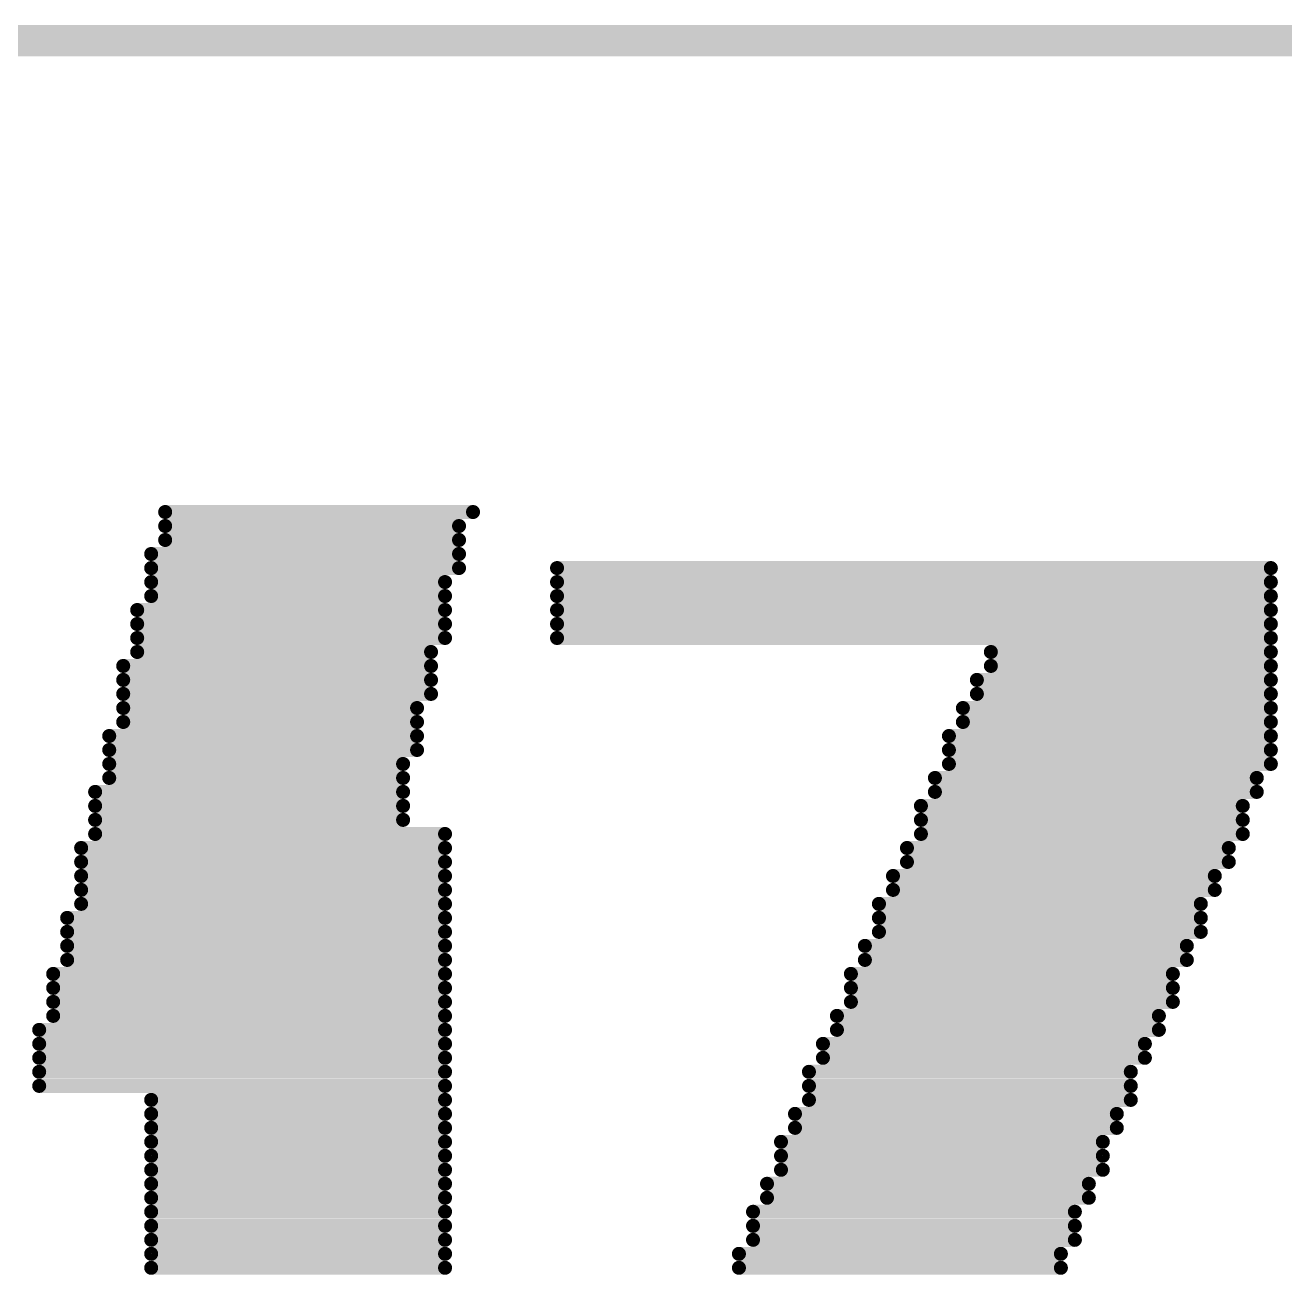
# Model space of a CAD drawing. Extents: x -2963 to -2452, y -1056 to -650.
# Drawn here: x -2690.37 to -2678.3, y -1008.46 to -996.48 of the extents above; entities that cross this region are included whole.
import ezdxf

# ---------------------------------------------------------------- set-up
doc = ezdxf.new("R2010")
doc.units = 0
doc.header["$MEASUREMENT"] = 0
doc.layers.add('DRILLDRAWING', color=1, linetype='CONTINUOUS')

msp = doc.modelspace()

# ---------------------------------------------------------------- linework, layer by layer
at = {"layer": 'DRILLDRAWING'}
for points, const_width in [([(-2707.509, -996.633), (-2482.509, -996.633)], 0.3), ([(-2689.03, -1001.148), (-2686.08, -1001.148)], 0.134), ([(-2689.03, -1001.282), (-2686.214, -1001.282)], 0.134), ([(-2689.03, -1001.416), (-2686.214, -1001.416)], 0.134), ([(-2689.165, -1001.55), (-2686.214, -1001.55)], 0.134), ([(-2689.165, -1001.685), (-2686.214, -1001.685)], 0.134), ([(-2685.275, -1001.685), (-2678.436, -1001.685)], 0.134), ([(-2689.165, -1001.819), (-2686.348, -1001.819)], 0.134), ([(-2685.275, -1001.819), (-2678.436, -1001.819)], 0.134), ([(-2689.165, -1001.953), (-2686.348, -1001.953)], 0.134), ([(-2685.275, -1001.953), (-2678.436, -1001.953)], 0.134), ([(-2689.299, -1002.087), (-2686.348, -1002.087)], 0.134), ([(-2685.275, -1002.087), (-2678.436, -1002.087)], 0.134), ([(-2689.299, -1002.221), (-2686.348, -1002.221)], 0.134), ([(-2685.275, -1002.221), (-2678.436, -1002.221)], 0.134), ([(-2689.299, -1002.355), (-2686.348, -1002.355)], 0.134), ([(-2685.275, -1002.355), (-2678.436, -1002.355)], 0.134), ([(-2689.299, -1002.489), (-2686.482, -1002.489)], 0.134), ([(-2681.118, -1002.489), (-2678.436, -1002.489)], 0.134), ([(-2689.433, -1002.623), (-2686.482, -1002.623)], 0.134), ([(-2681.118, -1002.623), (-2678.436, -1002.623)], 0.134), ([(-2689.433, -1002.757), (-2686.482, -1002.757)], 0.134), ([(-2681.252, -1002.757), (-2678.436, -1002.757)], 0.134), ([(-2689.433, -1002.891), (-2686.482, -1002.891)], 0.134), ([(-2681.252, -1002.891), (-2678.436, -1002.891)], 0.134), ([(-2689.433, -1003.026), (-2686.617, -1003.026)], 0.134), ([(-2681.386, -1003.026), (-2678.436, -1003.026)], 0.134), ([(-2689.433, -1003.16), (-2686.617, -1003.16)], 0.134), ([(-2681.386, -1003.16), (-2678.436, -1003.16)], 0.134), ([(-2689.567, -1003.294), (-2686.617, -1003.294)], 0.134), ([(-2681.52, -1003.294), (-2678.436, -1003.294)], 0.134), ([(-2689.567, -1003.428), (-2686.617, -1003.428)], 0.134), ([(-2681.52, -1003.428), (-2678.436, -1003.428)], 0.134), ([(-2689.567, -1003.562), (-2686.751, -1003.562)], 0.134), ([(-2681.52, -1003.562), (-2678.436, -1003.562)], 0.134), ([(-2689.567, -1003.696), (-2686.751, -1003.696)], 0.134), ([(-2681.655, -1003.696), (-2678.57, -1003.696)], 0.134), ([(-2689.701, -1003.83), (-2686.751, -1003.83)], 0.134), ([(-2681.655, -1003.83), (-2678.57, -1003.83)], 0.134), ([(-2689.701, -1003.964), (-2686.751, -1003.964)], 0.134), ([(-2681.789, -1003.964), (-2678.704, -1003.964)], 0.134), ([(-2689.701, -1004.098), (-2686.751, -1004.098)], 0.134), ([(-2681.789, -1004.098), (-2678.704, -1004.098)], 0.134), ([(-2689.701, -1004.233), (-2686.348, -1004.233)], 0.134), ([(-2681.789, -1004.233), (-2678.704, -1004.233)], 0.134), ([(-2689.835, -1004.367), (-2686.348, -1004.367)], 0.134), ([(-2681.923, -1004.367), (-2678.838, -1004.367)], 0.134), ([(-2689.835, -1004.501), (-2686.348, -1004.501)], 0.134), ([(-2681.923, -1004.501), (-2678.838, -1004.501)], 0.134), ([(-2689.835, -1004.635), (-2686.348, -1004.635)], 0.134), ([(-2682.057, -1004.635), (-2678.972, -1004.635)], 0.134), ([(-2689.835, -1004.769), (-2686.348, -1004.769)], 0.134), ([(-2682.057, -1004.769), (-2678.972, -1004.769)], 0.134), ([(-2689.835, -1004.903), (-2686.348, -1004.903)], 0.134), ([(-2682.191, -1004.903), (-2679.106, -1004.903)], 0.134), ([(-2689.969, -1005.037), (-2686.348, -1005.037)], 0.134), ([(-2682.191, -1005.037), (-2679.106, -1005.037)], 0.134), ([(-2689.969, -1005.171), (-2686.348, -1005.171)], 0.134), ([(-2682.191, -1005.171), (-2679.106, -1005.171)], 0.134), ([(-2689.969, -1005.305), (-2686.348, -1005.305)], 0.134), ([(-2682.325, -1005.305), (-2679.241, -1005.305)], 0.134), ([(-2689.969, -1005.44), (-2686.348, -1005.44)], 0.134), ([(-2682.325, -1005.44), (-2679.241, -1005.44)], 0.134), ([(-2690.103, -1005.574), (-2686.348, -1005.574)], 0.134), ([(-2682.459, -1005.574), (-2679.375, -1005.574)], 0.134), ([(-2690.103, -1005.708), (-2686.348, -1005.708)], 0.134), ([(-2682.459, -1005.708), (-2679.375, -1005.708)], 0.134), ([(-2690.103, -1005.842), (-2686.348, -1005.842)], 0.134), ([(-2682.459, -1005.842), (-2679.375, -1005.842)], 0.134), ([(-2690.103, -1005.976), (-2686.348, -1005.976)], 0.134), ([(-2682.593, -1005.976), (-2679.509, -1005.976)], 0.134), ([(-2690.237, -1006.11), (-2686.348, -1006.11)], 0.134), ([(-2682.593, -1006.11), (-2679.509, -1006.11)], 0.134), ([(-2690.237, -1006.244), (-2686.348, -1006.244)], 0.134), ([(-2682.727, -1006.244), (-2679.643, -1006.244)], 0.134), ([(-2690.237, -1006.378), (-2686.348, -1006.378)], 0.134), ([(-2682.727, -1006.378), (-2679.643, -1006.378)], 0.134), ([(-2690.237, -1006.512), (-2686.348, -1006.512)], 0.134), ([(-2682.862, -1006.512), (-2679.777, -1006.512)], 0.134), ([(-2690.237, -1006.647), (-2686.348, -1006.647)], 0.134), ([(-2682.862, -1006.647), (-2679.777, -1006.647)], 0.134), ([(-2689.165, -1006.781), (-2686.348, -1006.781)], 0.134), ([(-2682.862, -1006.781), (-2679.777, -1006.781)], 0.134), ([(-2689.165, -1006.915), (-2686.348, -1006.915)], 0.134), ([(-2682.996, -1006.915), (-2679.911, -1006.915)], 0.134), ([(-2689.165, -1007.049), (-2686.348, -1007.049)], 0.134), ([(-2682.996, -1007.049), (-2679.911, -1007.049)], 0.134), ([(-2689.165, -1007.183), (-2686.348, -1007.183)], 0.134), ([(-2683.13, -1007.183), (-2680.045, -1007.183)], 0.134), ([(-2689.165, -1007.317), (-2686.348, -1007.317)], 0.134), ([(-2683.13, -1007.317), (-2680.045, -1007.317)], 0.134), ([(-2689.165, -1007.451), (-2686.348, -1007.451)], 0.134), ([(-2683.13, -1007.451), (-2680.045, -1007.451)], 0.134), ([(-2689.165, -1007.585), (-2686.348, -1007.585)], 0.134), ([(-2683.264, -1007.585), (-2680.179, -1007.585)], 0.134), ([(-2689.165, -1007.719), (-2686.348, -1007.719)], 0.134), ([(-2683.264, -1007.719), (-2680.179, -1007.719)], 0.134), ([(-2689.165, -1007.853), (-2686.348, -1007.853)], 0.134), ([(-2683.398, -1007.853), (-2680.313, -1007.853)], 0.134), ([(-2689.165, -1007.988), (-2686.348, -1007.988)], 0.134), ([(-2683.398, -1007.988), (-2680.313, -1007.988)], 0.134), ([(-2689.165, -1008.122), (-2686.348, -1008.122)], 0.134), ([(-2683.398, -1008.122), (-2680.313, -1008.122)], 0.134), ([(-2689.165, -1008.256), (-2686.348, -1008.256)], 0.134), ([(-2683.532, -1008.256), (-2680.448, -1008.256)], 0.134), ([(-2689.165, -1008.39), (-2686.348, -1008.39)], 0.134), ([(-2683.532, -1008.39), (-2680.448, -1008.39)], 0.134)]:
    msp.add_lwpolyline(points, dxfattribs=dict(at, const_width=const_width))
at = {"layer": 'DRILLDRAWING', "const_width": 0.0671}
for points in [[(-2689.064, -1001.148, 1), (-2688.997, -1001.148, 1)], [(-2686.114, -1001.148, 1), (-2686.047, -1001.148, 1)], [(-2689.064, -1001.282, 1), (-2688.997, -1001.282, 1)], [(-2686.248, -1001.282, 1), (-2686.181, -1001.282, 1)], [(-2689.064, -1001.416, 1), (-2688.997, -1001.416, 1)], [(-2686.248, -1001.416, 1), (-2686.181, -1001.416, 1)], [(-2689.198, -1001.55, 1), (-2689.131, -1001.55, 1)], [(-2686.248, -1001.55, 1), (-2686.181, -1001.55, 1)], [(-2689.198, -1001.685, 1), (-2689.131, -1001.685, 1)], [(-2686.248, -1001.685, 1), (-2686.181, -1001.685, 1)], [(-2685.309, -1001.685, 1), (-2685.242, -1001.685, 1)], [(-2678.469, -1001.685, 1), (-2678.402, -1001.685, 1)], [(-2689.198, -1001.819, 1), (-2689.131, -1001.819, 1)], [(-2686.382, -1001.819, 1), (-2686.315, -1001.819, 1)], [(-2685.309, -1001.819, 1), (-2685.242, -1001.819, 1)], [(-2678.469, -1001.819, 1), (-2678.402, -1001.819, 1)], [(-2689.198, -1001.953, 1), (-2689.131, -1001.953, 1)], [(-2686.382, -1001.953, 1), (-2686.315, -1001.953, 1)], [(-2685.309, -1001.953, 1), (-2685.242, -1001.953, 1)], [(-2678.469, -1001.953, 1), (-2678.402, -1001.953, 1)], [(-2689.332, -1002.087, 1), (-2689.265, -1002.087, 1)], [(-2686.382, -1002.087, 1), (-2686.315, -1002.087, 1)], [(-2685.309, -1002.087, 1), (-2685.242, -1002.087, 1)], [(-2678.469, -1002.087, 1), (-2678.402, -1002.087, 1)], [(-2689.332, -1002.221, 1), (-2689.265, -1002.221, 1)], [(-2686.382, -1002.221, 1), (-2686.315, -1002.221, 1)], [(-2685.309, -1002.221, 1), (-2685.242, -1002.221, 1)], [(-2678.469, -1002.221, 1), (-2678.402, -1002.221, 1)], [(-2689.332, -1002.355, 1), (-2689.265, -1002.355, 1)], [(-2686.382, -1002.355, 1), (-2686.315, -1002.355, 1)], [(-2685.309, -1002.355, 1), (-2685.242, -1002.355, 1)], [(-2678.469, -1002.355, 1), (-2678.402, -1002.355, 1)], [(-2689.332, -1002.489, 1), (-2689.265, -1002.489, 1)], [(-2686.516, -1002.489, 1), (-2686.449, -1002.489, 1)], [(-2681.152, -1002.489, 1), (-2681.085, -1002.489, 1)], [(-2678.469, -1002.489, 1), (-2678.402, -1002.489, 1)], [(-2689.466, -1002.623, 1), (-2689.399, -1002.623, 1)], [(-2686.516, -1002.623, 1), (-2686.449, -1002.623, 1)], [(-2681.152, -1002.623, 1), (-2681.085, -1002.623, 1)], [(-2678.469, -1002.623, 1), (-2678.402, -1002.623, 1)], [(-2689.466, -1002.757, 1), (-2689.399, -1002.757, 1)], [(-2686.516, -1002.757, 1), (-2686.449, -1002.757, 1)], [(-2681.286, -1002.757, 1), (-2681.219, -1002.757, 1)], [(-2678.469, -1002.757, 1), (-2678.402, -1002.757, 1)], [(-2689.466, -1002.891, 1), (-2689.399, -1002.891, 1)], [(-2686.516, -1002.891, 1), (-2686.449, -1002.891, 1)], [(-2681.286, -1002.891, 1), (-2681.219, -1002.891, 1)], [(-2678.469, -1002.891, 1), (-2678.402, -1002.891, 1)], [(-2689.466, -1003.026, 1), (-2689.399, -1003.026, 1)], [(-2686.65, -1003.026, 1), (-2686.583, -1003.026, 1)], [(-2681.42, -1003.026, 1), (-2681.353, -1003.026, 1)], [(-2678.469, -1003.026, 1), (-2678.402, -1003.026, 1)], [(-2689.466, -1003.16, 1), (-2689.399, -1003.16, 1)], [(-2686.65, -1003.16, 1), (-2686.583, -1003.16, 1)], [(-2681.42, -1003.16, 1), (-2681.353, -1003.16, 1)], [(-2678.469, -1003.16, 1), (-2678.402, -1003.16, 1)], [(-2689.6, -1003.294, 1), (-2689.533, -1003.294, 1)], [(-2686.65, -1003.294, 1), (-2686.583, -1003.294, 1)], [(-2681.554, -1003.294, 1), (-2681.487, -1003.294, 1)], [(-2678.469, -1003.294, 1), (-2678.402, -1003.294, 1)], [(-2689.6, -1003.428, 1), (-2689.533, -1003.428, 1)], [(-2686.65, -1003.428, 1), (-2686.583, -1003.428, 1)], [(-2681.554, -1003.428, 1), (-2681.487, -1003.428, 1)], [(-2678.469, -1003.428, 1), (-2678.402, -1003.428, 1)], [(-2689.6, -1003.562, 1), (-2689.533, -1003.562, 1)], [(-2686.784, -1003.562, 1), (-2686.717, -1003.562, 1)], [(-2681.554, -1003.562, 1), (-2681.487, -1003.562, 1)], [(-2678.469, -1003.562, 1), (-2678.402, -1003.562, 1)], [(-2689.6, -1003.696, 1), (-2689.533, -1003.696, 1)], [(-2686.784, -1003.696, 1), (-2686.717, -1003.696, 1)], [(-2681.688, -1003.696, 1), (-2681.621, -1003.696, 1)], [(-2678.604, -1003.696, 1), (-2678.537, -1003.696, 1)], [(-2689.735, -1003.83, 1), (-2689.668, -1003.83, 1)], [(-2686.784, -1003.83, 1), (-2686.717, -1003.83, 1)], [(-2681.688, -1003.83, 1), (-2681.621, -1003.83, 1)], [(-2678.604, -1003.83, 1), (-2678.537, -1003.83, 1)], [(-2689.735, -1003.964, 1), (-2689.668, -1003.964, 1)], [(-2686.784, -1003.964, 1), (-2686.717, -1003.964, 1)], [(-2681.822, -1003.964, 1), (-2681.755, -1003.964, 1)], [(-2678.738, -1003.964, 1), (-2678.671, -1003.964, 1)], [(-2689.735, -1004.098, 1), (-2689.668, -1004.098, 1)], [(-2686.784, -1004.098, 1), (-2686.717, -1004.098, 1)], [(-2681.822, -1004.098, 1), (-2681.755, -1004.098, 1)], [(-2678.738, -1004.098, 1), (-2678.671, -1004.098, 1)], [(-2689.735, -1004.233, 1), (-2689.668, -1004.233, 1)], [(-2686.382, -1004.233, 1), (-2686.315, -1004.233, 1)], [(-2681.822, -1004.233, 1), (-2681.755, -1004.233, 1)], [(-2678.738, -1004.233, 1), (-2678.671, -1004.233, 1)], [(-2689.869, -1004.367, 1), (-2689.802, -1004.367, 1)], [(-2686.382, -1004.367, 1), (-2686.315, -1004.367, 1)], [(-2681.956, -1004.367, 1), (-2681.889, -1004.367, 1)], [(-2678.872, -1004.367, 1), (-2678.805, -1004.367, 1)], [(-2689.869, -1004.501, 1), (-2689.802, -1004.501, 1)], [(-2686.382, -1004.501, 1), (-2686.315, -1004.501, 1)], [(-2681.956, -1004.501, 1), (-2681.889, -1004.501, 1)], [(-2678.872, -1004.501, 1), (-2678.805, -1004.501, 1)], [(-2689.869, -1004.635, 1), (-2689.802, -1004.635, 1)], [(-2686.382, -1004.635, 1), (-2686.315, -1004.635, 1)], [(-2682.09, -1004.635, 1), (-2682.023, -1004.635, 1)], [(-2679.006, -1004.635, 1), (-2678.939, -1004.635, 1)], [(-2689.869, -1004.769, 1), (-2689.802, -1004.769, 1)], [(-2686.382, -1004.769, 1), (-2686.315, -1004.769, 1)], [(-2682.09, -1004.769, 1), (-2682.023, -1004.769, 1)], [(-2679.006, -1004.769, 1), (-2678.939, -1004.769, 1)], [(-2689.869, -1004.903, 1), (-2689.802, -1004.903, 1)], [(-2686.382, -1004.903, 1), (-2686.315, -1004.903, 1)], [(-2682.225, -1004.903, 1), (-2682.157, -1004.903, 1)], [(-2679.14, -1004.903, 1), (-2679.073, -1004.903, 1)], [(-2690.003, -1005.037, 1), (-2689.936, -1005.037, 1)], [(-2686.382, -1005.037, 1), (-2686.315, -1005.037, 1)], [(-2682.225, -1005.037, 1), (-2682.157, -1005.037, 1)], [(-2679.14, -1005.037, 1), (-2679.073, -1005.037, 1)], [(-2690.003, -1005.171, 1), (-2689.936, -1005.171, 1)], [(-2686.382, -1005.171, 1), (-2686.315, -1005.171, 1)], [(-2682.225, -1005.171, 1), (-2682.157, -1005.171, 1)], [(-2679.14, -1005.171, 1), (-2679.073, -1005.171, 1)], [(-2690.003, -1005.305, 1), (-2689.936, -1005.305, 1)], [(-2686.382, -1005.305, 1), (-2686.315, -1005.305, 1)], [(-2682.359, -1005.305, 1), (-2682.292, -1005.305, 1)], [(-2679.274, -1005.305, 1), (-2679.207, -1005.305, 1)], [(-2690.003, -1005.44, 1), (-2689.936, -1005.44, 1)], [(-2686.382, -1005.44, 1), (-2686.315, -1005.44, 1)], [(-2682.359, -1005.44, 1), (-2682.292, -1005.44, 1)], [(-2679.274, -1005.44, 1), (-2679.207, -1005.44, 1)], [(-2690.137, -1005.574, 1), (-2690.07, -1005.574, 1)], [(-2686.382, -1005.574, 1), (-2686.315, -1005.574, 1)], [(-2682.493, -1005.574, 1), (-2682.426, -1005.574, 1)], [(-2679.408, -1005.574, 1), (-2679.341, -1005.574, 1)], [(-2690.137, -1005.708, 1), (-2690.07, -1005.708, 1)], [(-2686.382, -1005.708, 1), (-2686.315, -1005.708, 1)], [(-2682.493, -1005.708, 1), (-2682.426, -1005.708, 1)], [(-2679.408, -1005.708, 1), (-2679.341, -1005.708, 1)], [(-2690.137, -1005.842, 1), (-2690.07, -1005.842, 1)], [(-2686.382, -1005.842, 1), (-2686.315, -1005.842, 1)], [(-2682.493, -1005.842, 1), (-2682.426, -1005.842, 1)], [(-2679.408, -1005.842, 1), (-2679.341, -1005.842, 1)], [(-2690.137, -1005.976, 1), (-2690.07, -1005.976, 1)], [(-2686.382, -1005.976, 1), (-2686.315, -1005.976, 1)], [(-2682.627, -1005.976, 1), (-2682.56, -1005.976, 1)], [(-2679.542, -1005.976, 1), (-2679.475, -1005.976, 1)], [(-2690.271, -1006.11, 1), (-2690.204, -1006.11, 1)], [(-2686.382, -1006.11, 1), (-2686.315, -1006.11, 1)], [(-2682.627, -1006.11, 1), (-2682.56, -1006.11, 1)], [(-2679.542, -1006.11, 1), (-2679.475, -1006.11, 1)], [(-2690.271, -1006.244, 1), (-2690.204, -1006.244, 1)], [(-2686.382, -1006.244, 1), (-2686.315, -1006.244, 1)], [(-2682.761, -1006.244, 1), (-2682.694, -1006.244, 1)], [(-2679.676, -1006.244, 1), (-2679.609, -1006.244, 1)], [(-2690.271, -1006.378, 1), (-2690.204, -1006.378, 1)], [(-2686.382, -1006.378, 1), (-2686.315, -1006.378, 1)], [(-2682.761, -1006.378, 1), (-2682.694, -1006.378, 1)], [(-2679.676, -1006.378, 1), (-2679.609, -1006.378, 1)], [(-2690.271, -1006.512, 1), (-2690.204, -1006.512, 1)], [(-2686.382, -1006.512, 1), (-2686.315, -1006.512, 1)], [(-2682.895, -1006.512, 1), (-2682.828, -1006.512, 1)], [(-2679.811, -1006.512, 1), (-2679.744, -1006.512, 1)], [(-2690.271, -1006.647, 1), (-2690.204, -1006.647, 1)], [(-2686.382, -1006.647, 1), (-2686.315, -1006.647, 1)], [(-2682.895, -1006.647, 1), (-2682.828, -1006.647, 1)], [(-2679.811, -1006.647, 1), (-2679.744, -1006.647, 1)], [(-2689.198, -1006.781, 1), (-2689.131, -1006.781, 1)], [(-2686.382, -1006.781, 1), (-2686.315, -1006.781, 1)], [(-2682.895, -1006.781, 1), (-2682.828, -1006.781, 1)], [(-2679.811, -1006.781, 1), (-2679.744, -1006.781, 1)], [(-2689.198, -1006.915, 1), (-2689.131, -1006.915, 1)], [(-2686.382, -1006.915, 1), (-2686.315, -1006.915, 1)], [(-2683.029, -1006.915, 1), (-2682.962, -1006.915, 1)], [(-2679.945, -1006.915, 1), (-2679.878, -1006.915, 1)], [(-2689.198, -1007.049, 1), (-2689.131, -1007.049, 1)], [(-2686.382, -1007.049, 1), (-2686.315, -1007.049, 1)], [(-2683.029, -1007.049, 1), (-2682.962, -1007.049, 1)], [(-2679.945, -1007.049, 1), (-2679.878, -1007.049, 1)], [(-2689.198, -1007.183, 1), (-2689.131, -1007.183, 1)], [(-2686.382, -1007.183, 1), (-2686.315, -1007.183, 1)], [(-2683.163, -1007.183, 1), (-2683.096, -1007.183, 1)], [(-2680.079, -1007.183, 1), (-2680.012, -1007.183, 1)], [(-2689.198, -1007.317, 1), (-2689.131, -1007.317, 1)], [(-2686.382, -1007.317, 1), (-2686.315, -1007.317, 1)], [(-2683.163, -1007.317, 1), (-2683.096, -1007.317, 1)], [(-2680.079, -1007.317, 1), (-2680.012, -1007.317, 1)], [(-2689.198, -1007.451, 1), (-2689.131, -1007.451, 1)], [(-2686.382, -1007.451, 1), (-2686.315, -1007.451, 1)], [(-2683.163, -1007.451, 1), (-2683.096, -1007.451, 1)], [(-2680.079, -1007.451, 1), (-2680.012, -1007.451, 1)], [(-2689.198, -1007.585, 1), (-2689.131, -1007.585, 1)], [(-2686.382, -1007.585, 1), (-2686.315, -1007.585, 1)], [(-2683.297, -1007.585, 1), (-2683.23, -1007.585, 1)], [(-2680.213, -1007.585, 1), (-2680.146, -1007.585, 1)], [(-2689.198, -1007.719, 1), (-2689.131, -1007.719, 1)], [(-2686.382, -1007.719, 1), (-2686.315, -1007.719, 1)], [(-2683.297, -1007.719, 1), (-2683.23, -1007.719, 1)], [(-2680.213, -1007.719, 1), (-2680.146, -1007.719, 1)], [(-2689.198, -1007.853, 1), (-2689.131, -1007.853, 1)], [(-2686.382, -1007.853, 1), (-2686.315, -1007.853, 1)], [(-2683.431, -1007.853, 1), (-2683.364, -1007.853, 1)], [(-2680.347, -1007.853, 1), (-2680.28, -1007.853, 1)], [(-2689.198, -1007.988, 1), (-2689.131, -1007.988, 1)], [(-2686.382, -1007.988, 1), (-2686.315, -1007.988, 1)], [(-2683.431, -1007.988, 1), (-2683.364, -1007.988, 1)], [(-2680.347, -1007.988, 1), (-2680.28, -1007.988, 1)], [(-2689.198, -1008.122, 1), (-2689.131, -1008.122, 1)], [(-2686.382, -1008.122, 1), (-2686.315, -1008.122, 1)], [(-2683.431, -1008.122, 1), (-2683.364, -1008.122, 1)], [(-2680.347, -1008.122, 1), (-2680.28, -1008.122, 1)], [(-2689.198, -1008.256, 1), (-2689.131, -1008.256, 1)], [(-2686.382, -1008.256, 1), (-2686.315, -1008.256, 1)], [(-2683.566, -1008.256, 1), (-2683.499, -1008.256, 1)], [(-2680.481, -1008.256, 1), (-2680.414, -1008.256, 1)], [(-2689.198, -1008.39, 1), (-2689.131, -1008.39, 1)], [(-2686.382, -1008.39, 1), (-2686.315, -1008.39, 1)], [(-2683.566, -1008.39, 1), (-2683.499, -1008.39, 1)], [(-2680.481, -1008.39, 1), (-2680.414, -1008.39, 1)]]:
    msp.add_lwpolyline(points, format="xyb", close=True, dxfattribs=at)

doc.saveas('drawing.dxf')
